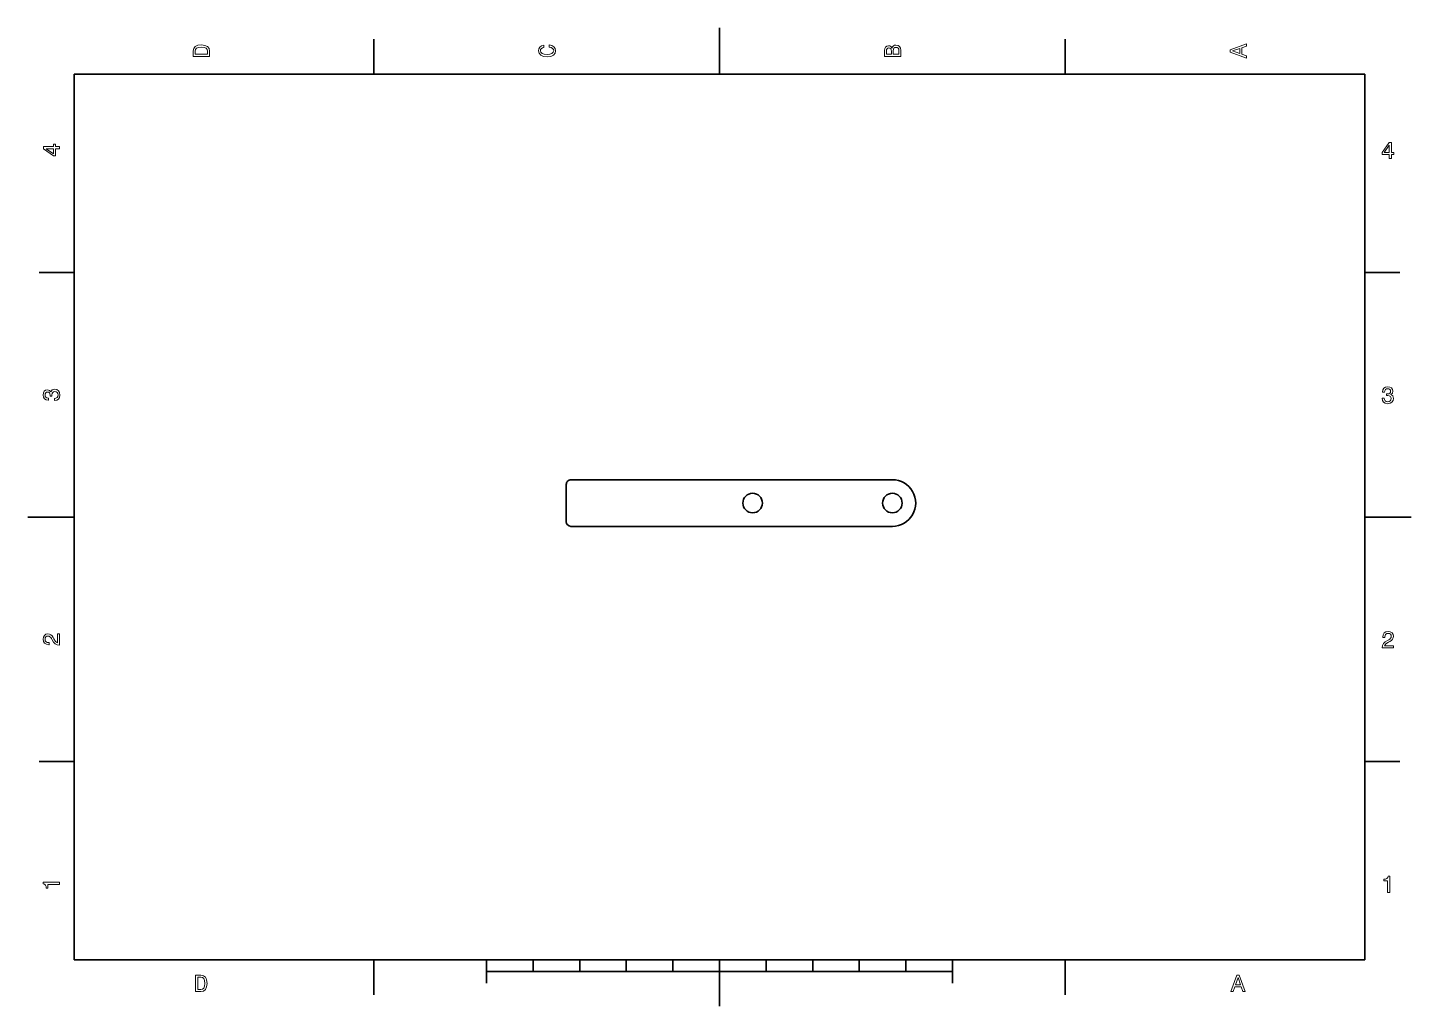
# Model space of a CAD drawing. Extents: x 0 to 297, y 0 to 210.
import ezdxf

# ---------------------------------------------------------------- set-up
doc = ezdxf.new("R2010")
doc.units = 0

msp = doc.modelspace()

# ---------------------------------------------------------------- linework, layer by layer
at = {"color": 7, "lineweight": 35}
for p, q in [((148.5, 200), (148.5, 210)), ((74.300003, 200), (74.300003, 207.5)), ((222.699997, 200), (222.699997, 207.5)), ((287, 200), (10, 200)), ((10, 200), (10, 10)), ((287, 10), (287, 200)), ((10, 157.5), (2.5, 157.5)), ((287, 157.5), (294.5, 157.5)), ((116.611465, 112.997192), (185.611465, 112.997192)), ((115.611465, 103.997192), (115.611465, 111.997192)), ((10, 105), (0, 105)), ((287, 105), (297, 105)), ((185.611465, 102.997192), (116.611465, 102.997192)), ((287, 70), (287, 10)), ((10, 52.5), (2.5, 52.5)), ((287, 52.5), (294.5, 52.5)), ((10, 10), (287, 10)), ((74.300003, 10), (74.300003, 2.5)), ((97, 10), (287, 10)), ((98.5, 10), (98.5, 5)), ((108.5, 10), (108.5, 7.5)), ((118.5, 10), (118.5, 7.5)), ((128.5, 10), (128.5, 7.5)), ((138.5, 10), (138.5, 7.5)), ((148.5, 10), (148.5, 0)), ((158.5, 10), (158.5, 7.5)), ((168.5, 10), (168.5, 7.5)), ((178.5, 10), (178.5, 7.5)), ((188.5, 10), (188.5, 7.5)), ((198.5, 10), (198.5, 5)), ((222.699997, 10), (222.699997, 2.5)), ((98.5, 7.5), (198.5, 7.5))]:
    msp.add_line(p, q, dxfattribs=at)
at = {"color": 7, "lineweight": 13}
for points in [[(35.533215, 204.994965), (35.533215, 203.829971), (39.033215, 203.829971), (39.033215, 204.994965), (38.922264, 205.544678), (38.584366, 205.953171), (38.034657, 206.205338), (37.283215, 206.296112), (36.516644, 206.215424), (36.21405, 206.114563), (35.971977, 205.973343), (35.644165, 205.56485), (35.563473, 205.297562)], [(35.951801, 204.959656), (36.027451, 205.342941), (36.259438, 205.605194), (36.672985, 205.761536), (37.283215, 205.811966), (37.873272, 205.756485), (38.286816, 205.600143), (38.533936, 205.332855), (38.614628, 204.959656), (38.614628, 204.298996), (35.951801, 204.298996)], [(111.93206, 205.817017), (112.355698, 205.716141), (112.658287, 205.549713), (112.844887, 205.317734), (112.905403, 205.045395), (112.814629, 204.71759), (112.54229, 204.460388), (112.098488, 204.28891), (111.483215, 204.233429), (110.872986, 204.28891), (110.424141, 204.455338), (110.151802, 204.71254), (110.055984, 205.045395), (110.106415, 205.287476), (110.247627, 205.494247), (110.474571, 205.655624), (110.787247, 205.766571), (110.787247, 206.245682), (110.308144, 206.094391), (109.94503, 205.832138), (109.718086, 205.474075), (109.63739, 205.045395), (109.763474, 204.510818), (110.116501, 204.10231), (110.696472, 203.840057), (111.483215, 203.749283), (112.269958, 203.840057), (112.84993, 204.10231), (113.208, 204.510818), (113.329041, 205.045395), (113.233215, 205.51442), (112.965927, 205.892654), (112.527161, 206.159943), (111.93206, 206.301163)], [(185.542007, 205.630417), (185.249496, 205.983429), (185.052811, 206.074219), (184.81073, 206.104477), (184.432495, 206.03891), (184.160156, 205.842224), (183.993729, 205.524506), (183.933212, 205.080704), (183.933212, 203.835022), (187.433212, 203.835022), (187.433212, 205.151306), (187.36261, 205.620331), (187.155838, 205.968307), (186.828018, 206.185165), (186.384216, 206.260818), (186.08667, 206.215424), (185.839554, 206.094391), (185.65799, 205.897705)], [(185.385666, 204.984879), (185.385666, 204.298996), (184.351807, 204.298996), (184.351807, 205.025223), (184.382065, 205.297562), (184.472839, 205.489197), (184.629181, 205.605194), (184.86116, 205.645538), (185.093155, 205.600143), (185.254532, 205.479111), (185.355408, 205.272339)], [(187.014618, 205.095825), (187.014618, 204.298996), (185.809296, 204.298996), (185.809296, 205.050446), (185.844589, 205.368164), (185.9505, 205.595108), (186.132065, 205.731277), (186.394302, 205.776657), (186.671692, 205.731277), (186.863327, 205.605194), (186.979324, 205.393372)], [(261.633209, 203.466858), (261.633209, 203.930847), (260.604401, 204.298996), (260.604401, 205.695969), (261.633209, 206.064133), (261.633209, 206.538193), (258.128174, 205.257217), (258.128174, 204.742798)], [(260.17572, 204.460388), (258.632477, 205), (260.17572, 205.539627)], [(6.833213, 184.02739), (6.833213, 184.481277), (5.965778, 184.481277), (5.965778, 184.98056), (5.56232, 184.98056), (5.56232, 184.481277), (3.408862, 184.481277), (3.408862, 184.022339), (5.521974, 182.489197), (5.965778, 182.489197), (5.965778, 184.02739)], [(292.277374, 181.916794), (292.731262, 181.916794), (292.731262, 182.784225), (293.23056, 182.784225), (293.23056, 183.187683), (292.731262, 183.187683), (292.731262, 185.341141), (292.272339, 185.341141), (290.739197, 183.228027), (290.739197, 182.784225), (292.277374, 182.784225)], [(291.162842, 183.187683), (292.277374, 184.756134), (292.277374, 183.187683)], [(5.56232, 182.912827), (3.993876, 184.02739), (5.56232, 184.02739)], [(5.733789, 129.979111), (5.769093, 129.979111), (6.253242, 130.059799), (6.616354, 130.296829), (6.848343, 130.670029), (6.934078, 131.164276), (6.848343, 131.688766), (6.626441, 132.082138), (6.273415, 132.334305), (5.819525, 132.425079), (5.521974, 132.384735), (5.2799, 132.273788), (5.0933, 132.092224), (4.957133, 131.850143), (4.684798, 132.177963), (4.251081, 132.293961), (3.857709, 132.218307), (3.560158, 132.00145), (3.373559, 131.648422), (3.307997, 131.164276), (3.388689, 130.710388), (3.610591, 130.362396), (3.963617, 130.135452), (4.432637, 130.059799), (4.467939, 130.059799), (4.467939, 130.508652), (4.145173, 130.548996), (3.913184, 130.680115), (3.771974, 130.891937), (3.721542, 131.189484), (3.761888, 131.451736), (3.867795, 131.643372), (4.039265, 131.759369), (4.271254, 131.804764), (4.518372, 131.759369), (4.684798, 131.638336), (4.785663, 131.426514), (4.815922, 131.139053), (4.810879, 130.942368), (5.209294, 130.942368), (5.199208, 131.189484), (5.244596, 131.507217), (5.365634, 131.744247), (5.56232, 131.885452), (5.819525, 131.935883), (6.112032, 131.880417), (6.328891, 131.734161), (6.465058, 131.502167), (6.510447, 131.194534), (6.460014, 130.876801), (6.308718, 130.644821), (6.066643, 130.498566), (5.733789, 130.443085)], [(290.729126, 130.51622), (290.729126, 130.480911), (290.809814, 129.996765), (291.046844, 129.633652), (291.420044, 129.401657), (291.914276, 129.315933), (292.438782, 129.401657), (292.832153, 129.623566), (293.08429, 129.976593), (293.175079, 130.430481), (293.134735, 130.728027), (293.023773, 130.970108), (292.842224, 131.156708), (292.600159, 131.292877), (292.927948, 131.565216), (293.043945, 131.998932), (292.968292, 132.392303), (292.751434, 132.68985), (292.398407, 132.87645), (291.914276, 132.942017), (291.460388, 132.861313), (291.112396, 132.63942), (290.885468, 132.286392), (290.809814, 131.817368), (290.809814, 131.782074), (291.258636, 131.782074), (291.299011, 132.104828), (291.430115, 132.336823), (291.641937, 132.478027), (291.939484, 132.528473), (292.201721, 132.488113), (292.393372, 132.382217), (292.509369, 132.210739), (292.554749, 131.97876), (292.509369, 131.731628), (292.388336, 131.565216), (292.176514, 131.46434), (291.889069, 131.434082), (291.692383, 131.439133), (291.692383, 131.04071), (291.939484, 131.050797), (292.257202, 131.005417), (292.494232, 130.884369), (292.635468, 130.687683), (292.685883, 130.430481), (292.630402, 130.13797), (292.484161, 129.921112), (292.252167, 129.784943), (291.944519, 129.739563), (291.626801, 129.789993), (291.394806, 129.941284), (291.248566, 130.183365), (291.193085, 130.51622)], [(290.76947, 76.916786), (293.175079, 76.916786), (293.175079, 77.350502), (291.273773, 77.350502), (291.3797, 77.587532), (291.561249, 77.784218), (292.121033, 78.142288), (292.418579, 78.293587), (292.751434, 78.510445), (292.988464, 78.762604), (293.124634, 79.060158), (293.175079, 79.398056), (293.089355, 79.821686), (292.852325, 80.154541), (292.489197, 80.366356), (292.020172, 80.442001), (291.536041, 80.35627), (291.167877, 80.119232), (290.930847, 79.740997), (290.850159, 79.241714), (290.850159, 79.171112), (291.309082, 79.171112), (291.309082, 79.211456), (291.354462, 79.554398), (291.490631, 79.806557), (291.707489, 79.967941), (291.994965, 80.023415), (292.287476, 79.972984), (292.504333, 79.846901), (292.645538, 79.650215), (292.695984, 79.403099), (292.660675, 79.171112), (292.56485, 78.974426), (292.403473, 78.802956), (292.181549, 78.651657), (291.884003, 78.490273), (291.389771, 78.177589), (291.041779, 77.844742), (290.835022, 77.441284), (290.76947, 76.931915)], [(6.833213, 77.519447), (6.833213, 79.925072), (6.399496, 79.925072), (6.399496, 78.023773), (6.162464, 78.129684), (5.965778, 78.311241), (5.607709, 78.871033), (5.456412, 79.168587), (5.239553, 79.501442), (4.987392, 79.738472), (4.689841, 79.874641), (4.351945, 79.925072), (3.928314, 79.839333), (3.595461, 79.602303), (3.383646, 79.239189), (3.307997, 78.770172), (3.393732, 78.286018), (3.630764, 77.91787), (4.009006, 77.680832), (4.508286, 77.600143), (4.578891, 77.600143), (4.578891, 78.059074), (4.538545, 78.059074), (4.195605, 78.104462), (3.943444, 78.240631), (3.782061, 78.457489), (3.726585, 78.744957), (3.777017, 79.03746), (3.903098, 79.254318), (4.099784, 79.395531), (4.346902, 79.445961), (4.578891, 79.41066), (4.775577, 79.314842), (4.947046, 79.153458), (5.098343, 78.931557), (5.259727, 78.634003), (5.572406, 78.139771), (5.90526, 77.791786), (6.308718, 77.585014), (6.818084, 77.519447)], [(291.909241, 24.416786), (292.368164, 24.416786), (292.368164, 27.942001), (292.025208, 27.942001), (291.934448, 27.634365), (291.752899, 27.427593), (291.475525, 27.306557), (291.092224, 27.266211), (291.092224, 26.90814), (291.909241, 26.90814)], [(6.833213, 26.159222), (6.833213, 26.618156), (3.307997, 26.618156), (3.307997, 26.275217), (3.615634, 26.184439), (3.822406, 26.002882), (3.943444, 25.725506), (3.98379, 25.34222), (4.341859, 25.34222), (4.341859, 26.159222)], [(37.194958, 6.666787), (36.029972, 6.666787), (36.029972, 3.166787), (37.194958, 3.166787), (37.744667, 3.277738), (38.153168, 3.615634), (38.405331, 4.165346), (38.496109, 4.916787), (38.415417, 5.683357), (38.314552, 5.985951), (38.173344, 6.228026), (37.764839, 6.555836), (37.497551, 6.636527)], [(37.159653, 6.248199), (37.542938, 6.17255), (37.805187, 5.940562), (37.961525, 5.527017), (38.011959, 4.916787), (37.956482, 4.326729), (37.800144, 3.913184), (37.532852, 3.666066), (37.159653, 3.585375), (36.498989, 3.585375), (36.498989, 6.248199)], [(258.266846, 3.166787), (258.730835, 3.166787), (259.098999, 4.195605), (260.495972, 4.195605), (260.864105, 3.166787), (261.338165, 3.166787), (260.05719, 6.67183), (259.542786, 6.67183)], [(259.260376, 4.624279), (259.799988, 6.167507), (260.33963, 4.624279)]]:
    msp.add_lwpolyline(points, close=True, dxfattribs=at)
at = {"color": 7, "lineweight": 35}
for centre in [(155.611465, 107.997192), (185.611465, 107.997192)]:
    msp.add_circle(centre, 2.1, dxfattribs=at)
for centre, radius, start, end in [((116.611465, 111.997192), 1, 90.000003, 180.000005), ((185.611465, 107.997192), 5, 269.999997, 90.000003), ((116.611465, 103.997192), 1, 180.000005, 269.999997)]:
    msp.add_arc(centre, radius, start, end, dxfattribs=at)

doc.saveas('drawing.dxf')
